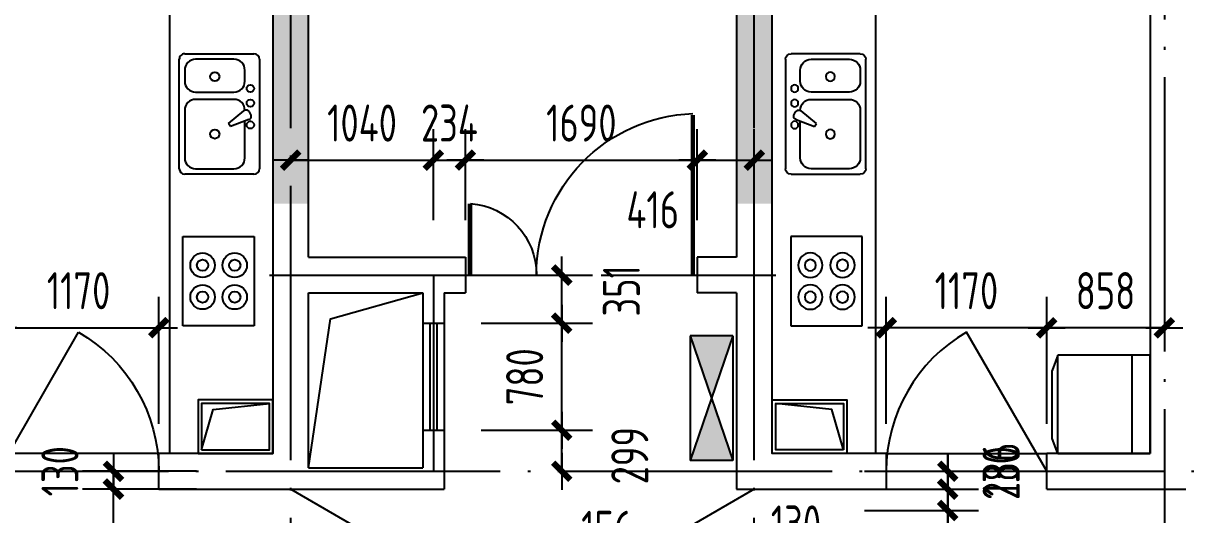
# Model space of a CAD drawing. Extents: x -726032 to 135930, y -151624 to 587044.
# Drawn here: x -427720 to -419244, y 422407 to 425989 of the extents above; entities that cross this region are included whole.
import ezdxf
from ezdxf.enums import TextEntityAlignment as Align

# ---------------------------------------------------------------- set-up
doc = ezdxf.new("R2010")
doc.units = 0
doc.header["$LTSCALE"] = 1000
doc.header["$MEASUREMENT"] = 0
doc.linetypes.add('DOTE', pattern=[2.42, 2, -0.2, 0.02, -0.2])
doc.layers.get('0').update_dxf_attribs({"linetype": 'CONTINUOUS'})
doc.layers.get('DEFPOINTS').update_dxf_attribs({"color": 1, "linetype": 'CONTINUOUS'})
for name, color, linetype in [('COLUMN', 170, 'CONTINUOUS'), ('DOTE', 8, 'DOTE'), ('GROUND', 45, 'CONTINUOUS'), ('JIAJU', 252, 'CONTINUOUS'), ('LVTRY', 6, 'CONTINUOUS'), ('PUB_DIM', 245, 'CONTINUOUS'), ('ROOF', 4, 'CONTINUOUS'), ('TOTHER', 7, 'CONTINUOUS'), ('WALL', 255, 'CONTINUOUS'), ('WINDOW', 155, 'CONTINUOUS'), ('WINDOW_TEXT', 7, 'CONTINUOUS')]:
    doc.layers.add(name, color=color, linetype=linetype)
doc.styles.add('DIM_FONT', font='isocp.shx', dxfattribs={"width": 0.8})
doc.styles.add('SIMPLEX', font='SIMPLEX.SHX')
doc.dimstyles.new('DIMA', dxfattribs={"dimtxt": 300, "dimasz": 1, "dimexe": 250, "dimexo": 300, "dimgap": 150, "dimtad": 1, "dimdec": 0, "dimzin": 0, "dimdsep": 46, "dimtxsty": 'DIM_FONT', "dimcen": 0.09, "dimse1": 1, "dimclrt": 142, "dimadec": 0, "dimazin": 0, "dimtfac": 1, "dimtdec": 0, "dimtix": 1, "dimtmove": 2, "dimatfit": 3, "dimfxl": 1, "dimtolj": 1, "dimtzin": 0, "dimarcsym": 0})
doc.dimstyles.new('DIMN', dxfattribs={"dimtxt": 300, "dimasz": 1, "dimexe": 250, "dimexo": 300, "dimgap": 150, "dimtad": 1, "dimdec": 0, "dimzin": 0, "dimdsep": 46, "dimtxsty": 'DIM_FONT', "dimcen": 0.09, "dimclrt": 142, "dimadec": 0, "dimazin": 0, "dimtfac": 1, "dimtdec": 0, "dimtix": 1, "dimtmove": 2, "dimatfit": 3, "dimfxl": 1, "dimtolj": 1, "dimtzin": 0, "dimarcsym": 0})

# ---------------------------------------------------------------- blocks, each defined once
blk = doc.blocks.new('_DIMX')
blk.add_line((-150, 0), (150, 0))
at = {"const_width": 50}
blk.add_lwpolyline([(-70, -70), (70, 70)], dxfattribs=at)
blk = doc.blocks.new('*D1723')
at = {"layer": 'DEFPOINTS', "color": 0, "transparency": 16777216}
for p in [(-421856.2, 422724), (-420979.5, 422724), (-421856.2, 422438)]:
    blk.add_point(p, dxfattribs=at)
at = {"layer": 'PUB_DIM', "color": 0, "lineweight": -2, "transparency": 16777216}
for p, q in [((-421586.2, 422724), (-420754.5, 422724)), ((-420979.5, 422438.9), (-420979.5, 422723.1))]:
    blk.add_line(p, q, dxfattribs=at)
at = {"layer": 'PUB_DIM', "color": 0, "lineweight": -2, "transparency": 16777216, "xscale": 0.9, "yscale": 0.9, "zscale": 0.9}
for p, rotation in [((-420979.5, 422724), 90), ((-420979.5, 422438), 270)]:
    blk.add_blockref('_DIMX', p, dxfattribs=dict(at, rotation=rotation))
at = {"layer": 'PUB_DIM', "color": 142, "transparency": 16777216, "insert": (-420589.5, 422724), "char_height": 270, "attachment_point": 5, "rotation": 90, "style": 'DIM_FONT'}
blk.add_mtext('\\A1;286', dxfattribs=at)
blk = doc.blocks.new('*D1724')
at = {"layer": 'DEFPOINTS', "color": 0, "transparency": 16777216}
for p in [(-421856.2, 422724), (-420979.5, 422724), (-421856.2, 422594)]:
    blk.add_point(p, dxfattribs=at)
at = {"layer": 'PUB_DIM', "color": 0, "lineweight": -2, "transparency": 16777216}
for p, q in [((-421586.2, 422724), (-420754.5, 422724)), ((-420979.5, 422724.9), (-420979.5, 422725.8)), ((-420979.5, 422594), (-420979.5, 422724)), ((-420979.5, 422593.1), (-420979.5, 422592.2))]:
    blk.add_line(p, q, dxfattribs=at)
at = {"layer": 'PUB_DIM', "color": 0, "lineweight": -2, "transparency": 16777216, "xscale": 0.9, "yscale": 0.9, "zscale": 0.9}
for p, rotation in [((-420979.5, 422724), 270), ((-420979.5, 422594), 90)]:
    blk.add_blockref('_DIMX', p, dxfattribs=dict(at, rotation=rotation))
at = {"layer": 'PUB_DIM', "color": 142, "transparency": 16777216, "insert": (-420589.5, 422724), "char_height": 270, "attachment_point": 5, "rotation": 90, "style": 'DIM_FONT'}
blk.add_mtext('\\A1;130', dxfattribs=at)
blk = doc.blocks.new('*D1727')
at = {"layer": 'DEFPOINTS', "color": 0, "transparency": 16777216}
for p in [(-421427.9, 423769.9), (-421427.9, 422800.4), (-420257.9, 422800.4)]:
    blk.add_point(p, dxfattribs=at)
at = {"layer": 'PUB_DIM', "color": 0, "lineweight": -2, "transparency": 16777216}
for p, q in [((-421427.9, 423070.4), (-421427.9, 423994.9)), ((-420258.8, 423769.9), (-421427, 423769.9))]:
    blk.add_line(p, q, dxfattribs=at)
at = {"layer": 'PUB_DIM', "color": 0, "lineweight": -2, "transparency": 16777216, "xscale": 0.9, "yscale": 0.9, "zscale": 0.9, "rotation": 180}
blk.add_blockref('_DIMX', (-421427.9, 423769.9), dxfattribs=at)
at = {"layer": 'PUB_DIM', "color": 0, "lineweight": -2, "transparency": 16777216, "xscale": 0.9, "yscale": 0.9, "zscale": 0.9}
blk.add_blockref('_DIMX', (-420257.9, 423769.9), dxfattribs=at)
at = {"layer": 'PUB_DIM', "color": 142, "transparency": 16777216, "insert": (-420842.9, 424039.9), "char_height": 270, "attachment_point": 5, "style": 'DIM_FONT'}
blk.add_mtext('\\A1;1170', dxfattribs=at)
blk = doc.blocks.new('_DBLK')
blk.add_line((-0.5, 0), (0, -0.866))
blk.add_arc((-0.5, 0), 1, 300, 0)
at = {"layer": 'WINDOW_TEXT', "style": 'SIMPLEX', "flags": 9}
blk.add_attdef('A', text='', height=1, dxfattribs=at).set_placement((0, 1.5), align=Align.MIDDLE)
blk = doc.blocks.new('*D2177')
at = {"layer": 'DEFPOINTS', "color": 0, "transparency": 16777216}
for p in [(-421856.2, 422438), (-420979.5, 422438), (-421856.2, 421138)]:
    blk.add_point(p, dxfattribs=at)
at = {"layer": 'PUB_DIM', "color": 0, "lineweight": -2, "transparency": 16777216}
for p, q in [((-421586.2, 422438), (-420754.5, 422438)), ((-420979.5, 421138.9), (-420979.5, 422437.1))]:
    blk.add_line(p, q, dxfattribs=at)
at = {"layer": 'PUB_DIM', "color": 0, "lineweight": -2, "transparency": 16777216, "xscale": 0.9, "yscale": 0.9, "zscale": 0.9}
for p, rotation in [((-420979.5, 422438), 90), ((-420979.5, 421138), 270)]:
    blk.add_blockref('_DIMX', p, dxfattribs=dict(at, rotation=rotation))
at = {"layer": 'PUB_DIM', "color": 142, "transparency": 16777216, "insert": (-421249.5, 421788), "char_height": 270, "attachment_point": 5, "rotation": 90, "style": 'DIM_FONT'}
blk.add_mtext('\\A1;1300', dxfattribs=at)
blk = doc.blocks.new('*D2178')
at = {"layer": 'DEFPOINTS', "color": 0, "transparency": 16777216}
for p in [(-421856.2, 422594), (-420979.5, 422594), (-421856.2, 421294)]:
    blk.add_point(p, dxfattribs=at)
at = {"layer": 'PUB_DIM', "color": 0, "lineweight": -2, "transparency": 16777216}
for p, q in [((-421586.2, 422594), (-420754.5, 422594)), ((-420979.5, 421294.9), (-420979.5, 422593.1))]:
    blk.add_line(p, q, dxfattribs=at)
at = {"layer": 'PUB_DIM', "color": 0, "lineweight": -2, "transparency": 16777216, "xscale": 0.9, "yscale": 0.9, "zscale": 0.9}
for p, rotation in [((-420979.5, 422594), 90), ((-420979.5, 421294), 270)]:
    blk.add_blockref('_DIMX', p, dxfattribs=dict(at, rotation=rotation))
at = {"layer": 'PUB_DIM', "color": 142, "transparency": 16777216, "insert": (-421249.5, 421944), "char_height": 270, "attachment_point": 5, "rotation": 90, "style": 'DIM_FONT'}
blk.add_mtext('\\A1;1300', dxfattribs=at)
blk = doc.blocks.new('M_E29JIV')
at = {"color": 0, "linetype": 'ByBlock'}
for p, q in [((30.7, 337.5), (419.3, 337.5)), ((0, -306.8), (0, 306.8)), ((358, 306.8), (143.2, 306.8)), ((450, 306.8), (450, -306.8)), ((81.8, 245.5), (81.8, 40)), ((419.3, -20.5), (419.3, 245.5)), ((58.9, 31.4), (162.5, 70.2)), ((162.5, 70.2), (172.8, 52.5)), ((48.4, 2), (56.6, -12.3)), ((172.8, 52.5), (87.3, -17.8)), ((143.2, -81.8), (358, -81.8)), ((358, -122.7), (143.2, -122.7)), ((81.8, -184.1), (81.8, -245.5)), ((419.3, -245.5), (419.3, -184.1)), ((143.2, -306.8), (358, -306.8)), ((419.3, -337.5), (30.7, -337.5))]:
    blk.add_line(p, q, dxfattribs=at)
for centre, radius in [((250.6, 112.5), 25.6), ((51.1, 61.4), 20.5), ((51.1, -61.4), 20.5), ((51.1, -143.2), 20.5), ((250.6, -209.7), 25.6)]:
    blk.add_circle(centre, radius, dxfattribs=at)
for centre, radius, start, end in [((30.7, 306.8), 30.7, 90, 180), ((419.3, 306.8), 30.7, 0, 90), ((143.2, 245.5), 61.4, 90, 180), ((358, 245.5), 61.4, 0, 90), ((66.1, 12.3), 20.5, 110.53768, 210), ((74.3, -2), 20.5, 210, 309.46232), ((143.2, -20.5), 61.4, 180, 270), ((358, -20.5), 61.4, 270, 0), ((143.2, -184.1), 61.4, 90, 180), ((358, -184.1), 61.4, 0, 90), ((143.2, -245.5), 61.4, 180, 270), ((358, -245.5), 61.4, 270, 0), ((30.7, -306.8), 30.7, 180, 270), ((419.3, -306.8), 30.7, 270, 0)]:
    blk.add_arc(centre, radius, start, end, dxfattribs=at)
at = {"style": 'DIM_FONT', "width": 0.8, "flags": 9}
for tag in ['XSIZE', 'YSIZE']:
    blk.add_attdef(tag, (0, 0), '', height=0.5, dxfattribs=at)
blk = doc.blocks.new('M_E21')
for p, q in [((-250.1, 0), (250.1, 0)), ((-250.1, -400.1), (-250.1, 0)), ((250.1, 0), (250.1, -400.1)), ((250.1, -400.1), (-250.1, -400.1))]:
    blk.add_line(p, q)
at = {"layer": 'TOTHER', "linetype": 'Continuous'}
for centre, radius in [((-89.3, -109.8), 68.5), ((89.3, -109.8), 68.5), ((-89.3, -109.8), 31.6), ((89.3, -109.8), 31.6), ((-89.3, -290.2), 68.5), ((-89.3, -290.2), 31.6), ((89.3, -290.2), 68.5), ((89.3, -290.2), 31.6)]:
    blk.add_circle(centre, radius, dxfattribs=at)
at = {"width": 0.8, "flags": 9}
for tag in ['XSIZE', 'YSIZE']:
    blk.add_attdef(tag, (0, 0), '', height=0.5, dxfattribs=at)
blk = doc.blocks.new('*D935')
at = {"layer": 'DEFPOINTS', "color": 0, "transparency": 16777216}
for p in [(-423208.9, 421950.4), (-423364.9, 421313.9), (-423208.9, 421313.9)]:
    blk.add_point(p, dxfattribs=at)
at = {"layer": 'PUB_DIM', "color": 0, "lineweight": -2, "transparency": 16777216}
for p, q in [((-423364.9, 421583.9), (-423364.9, 422175.4)), ((-423208.9, 421583.9), (-423208.9, 422175.4)), ((-423365.8, 421950.4), (-423366.7, 421950.4)), ((-423364.9, 421950.4), (-423208.9, 421950.4)), ((-423208, 421950.4), (-423207.1, 421950.4))]:
    blk.add_line(p, q, dxfattribs=at)
at = {"layer": 'PUB_DIM', "color": 0, "lineweight": -2, "transparency": 16777216, "xscale": 0.9, "yscale": 0.9, "zscale": 0.9}
blk.add_blockref('_DIMX', (-423364.9, 421950.4), dxfattribs=at)
at = {"layer": 'PUB_DIM', "color": 0, "lineweight": -2, "transparency": 16777216, "xscale": 0.9, "yscale": 0.9, "zscale": 0.9, "rotation": 180}
blk.add_blockref('_DIMX', (-423208.9, 421950.4), dxfattribs=at)
at = {"layer": 'PUB_DIM', "color": 142, "transparency": 16777216, "insert": (-423462.6, 422301.4), "char_height": 270, "attachment_point": 5, "style": 'DIM_FONT'}
blk.add_mtext('\\A1;156', dxfattribs=at)
blk = doc.blocks.new('*D2182')
at = {"layer": 'DEFPOINTS', "color": 0, "transparency": 16777216}
for p in [(-422805.9, 424991.3), (-424495.9, 424284), (-422805.9, 424284)]:
    blk.add_point(p, dxfattribs=at)
at = {"layer": 'PUB_DIM', "color": 0, "lineweight": -2, "transparency": 16777216}
for p, q in [((-422805.9, 424554), (-422805.9, 425216.3)), ((-424495, 424991.3), (-422806.8, 424991.3))]:
    blk.add_line(p, q, dxfattribs=at)
at = {"layer": 'PUB_DIM', "color": 0, "lineweight": -2, "transparency": 16777216, "xscale": 0.9, "yscale": 0.9, "zscale": 0.9, "rotation": 180}
blk.add_blockref('_DIMX', (-424495.9, 424991.3), dxfattribs=at)
at = {"layer": 'PUB_DIM', "color": 0, "lineweight": -2, "transparency": 16777216, "xscale": 0.9, "yscale": 0.9, "zscale": 0.9}
blk.add_blockref('_DIMX', (-422805.9, 424991.3), dxfattribs=at)
at = {"layer": 'PUB_DIM', "color": 142, "transparency": 16777216, "insert": (-423650.9, 425261.3), "char_height": 270, "attachment_point": 5, "style": 'DIM_FONT'}
blk.add_mtext('\\A1;1690', dxfattribs=at)
blk = doc.blocks.new('*D2183')
at = {"layer": 'DEFPOINTS', "color": 0, "transparency": 16777216}
for p in [(-424651.9, 424153.9), (-423794.1, 424153.9), (-424651.9, 423802.9)]:
    blk.add_point(p, dxfattribs=at)
at = {"layer": 'PUB_DIM', "color": 0, "lineweight": -2, "transparency": 16777216}
for p, q in [((-424381.9, 424153.9), (-423569.1, 424153.9)), ((-423794.1, 423803.8), (-423794.1, 424153))]:
    blk.add_line(p, q, dxfattribs=at)
at = {"layer": 'PUB_DIM', "color": 0, "lineweight": -2, "transparency": 16777216, "xscale": 0.9, "yscale": 0.9, "zscale": 0.9}
for p, rotation in [((-423794.1, 424153.9), 90), ((-423794.1, 423802.9), 270)]:
    blk.add_blockref('_DIMX', p, dxfattribs=dict(at, rotation=rotation))
at = {"layer": 'PUB_DIM', "color": 142, "transparency": 16777216, "insert": (-423358.6, 424039), "char_height": 270, "attachment_point": 5, "rotation": 90, "style": 'DIM_FONT'}
blk.add_mtext('\\A1;351', dxfattribs=at)
blk = doc.blocks.new('M_A17ORW')
at = {"const_width": 0.02}
for points in [[(-0.481, -0.0014), (-0.481, -0.3084)], [(0.481, 0.0014), (0.481, -0.6906)]]:
    blk.add_lwpolyline(points, dxfattribs=at)
for centre, radius, start, end in [((-0.5008, -0.0026), 0.3067, 274.2492, 0.2101), ((0.5046, 0.0019), 0.6987, 180.2762, 268.0603)]:
    blk.add_arc(centre, radius, start, end)
blk = doc.blocks.new('*D2184')
at = {"layer": 'DEFPOINTS', "color": 0, "transparency": 16777216}
for p in [(-424651.9, 423022.9), (-423794.1, 423022.9), (-424651.9, 422723.9)]:
    blk.add_point(p, dxfattribs=at)
at = {"layer": 'PUB_DIM', "color": 0, "lineweight": -2, "transparency": 16777216}
for p, q in [((-424381.9, 423022.9), (-423569.1, 423022.9)), ((-423794.1, 422724.8), (-423794.1, 423022))]:
    blk.add_line(p, q, dxfattribs=at)
at = {"layer": 'PUB_DIM', "color": 0, "lineweight": -2, "transparency": 16777216, "xscale": 0.9, "yscale": 0.9, "zscale": 0.9}
for p, rotation in [((-423794.1, 423022.9), 90), ((-423794.1, 422723.9), 270)]:
    blk.add_blockref('_DIMX', p, dxfattribs=dict(at, rotation=rotation))
at = {"layer": 'PUB_DIM', "color": 142, "transparency": 16777216, "insert": (-423297.7, 422837.9), "char_height": 270, "attachment_point": 5, "rotation": 90, "style": 'DIM_FONT'}
blk.add_mtext('\\A1;299', dxfattribs=at)
blk = doc.blocks.new('*D940')
at = {"layer": 'DEFPOINTS', "color": 0, "transparency": 16777216}
for p in [(-424495.9, 424991.3), (-424729.9, 424284), (-424495.9, 424284)]:
    blk.add_point(p, dxfattribs=at)
at = {"layer": 'PUB_DIM', "color": 0, "lineweight": -2, "transparency": 16777216}
for p, q in [((-424729.9, 424554), (-424729.9, 425216.3)), ((-424495.9, 424554), (-424495.9, 425216.3)), ((-424730.8, 424991.3), (-424731.7, 424991.3)), ((-424729.9, 424991.3), (-424495.9, 424991.3)), ((-424495, 424991.3), (-424494.1, 424991.3))]:
    blk.add_line(p, q, dxfattribs=at)
at = {"layer": 'PUB_DIM', "color": 0, "lineweight": -2, "transparency": 16777216, "xscale": 0.9, "yscale": 0.9, "zscale": 0.9}
blk.add_blockref('_DIMX', (-424729.9, 424991.3), dxfattribs=at)
at = {"layer": 'PUB_DIM', "color": 0, "lineweight": -2, "transparency": 16777216, "xscale": 0.9, "yscale": 0.9, "zscale": 0.9, "rotation": 180}
blk.add_blockref('_DIMX', (-424495.9, 424991.3), dxfattribs=at)
at = {"layer": 'PUB_DIM', "color": 142, "transparency": 16777216, "insert": (-424612.9, 425261.3), "char_height": 270, "attachment_point": 5, "style": 'DIM_FONT'}
blk.add_mtext('\\A1;234', dxfattribs=at)
blk = doc.blocks.new('*D2185')
at = {"layer": 'DEFPOINTS', "color": 0, "transparency": 16777216}
for p in [(-424729.9, 424991.3), (-425769.9, 424284), (-424729.9, 424284)]:
    blk.add_point(p, dxfattribs=at)
at = {"layer": 'PUB_DIM', "color": 0, "lineweight": -2, "transparency": 16777216}
for p, q in [((-424729.9, 424554), (-424729.9, 425216.3)), ((-425769, 424991.3), (-424730.8, 424991.3))]:
    blk.add_line(p, q, dxfattribs=at)
at = {"layer": 'PUB_DIM', "color": 0, "lineweight": -2, "transparency": 16777216, "xscale": 0.9, "yscale": 0.9, "zscale": 0.9, "rotation": 180}
blk.add_blockref('_DIMX', (-425769.9, 424991.3), dxfattribs=at)
at = {"layer": 'PUB_DIM', "color": 0, "lineweight": -2, "transparency": 16777216, "xscale": 0.9, "yscale": 0.9, "zscale": 0.9}
blk.add_blockref('_DIMX', (-424729.9, 424991.3), dxfattribs=at)
at = {"layer": 'PUB_DIM', "color": 142, "transparency": 16777216, "insert": (-425249.9, 425261.3), "char_height": 270, "attachment_point": 5, "style": 'DIM_FONT'}
blk.add_mtext('\\A1;1040', dxfattribs=at)
blk = doc.blocks.new('*D2186')
at = {"layer": 'DEFPOINTS', "color": 0, "transparency": 16777216}
for p in [(-424651.9, 423802.9), (-423794.1, 423802.9), (-424651.9, 423022.9)]:
    blk.add_point(p, dxfattribs=at)
at = {"layer": 'PUB_DIM', "color": 0, "lineweight": -2, "transparency": 16777216}
for p, q in [((-424381.9, 423802.9), (-423569.1, 423802.9)), ((-423794.1, 423023.8), (-423794.1, 423802))]:
    blk.add_line(p, q, dxfattribs=at)
at = {"layer": 'PUB_DIM', "color": 0, "lineweight": -2, "transparency": 16777216, "xscale": 0.9, "yscale": 0.9, "zscale": 0.9}
for p, rotation in [((-423794.1, 423802.9), 90), ((-423794.1, 423022.9), 270)]:
    blk.add_blockref('_DIMX', p, dxfattribs=dict(at, rotation=rotation))
at = {"layer": 'PUB_DIM', "color": 142, "transparency": 16777216, "insert": (-424064.1, 423412.9), "char_height": 270, "attachment_point": 5, "rotation": 90, "style": 'DIM_FONT'}
blk.add_mtext('\\A1;780', dxfattribs=at)
blk = doc.blocks.new('51103111123616')
for p, q in [((-300, 60), (300, 60)), ((-300, 19.8), (300, 19.8)), ((-300, -19.8), (300, -19.8)), ((-300, -60), (300, -60))]:
    blk.add_line(p, q)
at = {"style": 'SIMPLEX', "flags": 9}
blk.add_attdef('A', text='', height=1, dxfattribs=at).set_placement((0, 0), align=Align.MIDDLE)
blk = doc.blocks.new('A$C5371541F')
at = {"layer": 'JIAJU'}
h = blk.add_hatch(color=256, dxfattribs=at)
h.paths.add_polyline_path([(0, 700), (120, 350), (240, 700)])
h.paths.add_polyline_path([(0, 0), (240, 0), (120, 350)])
for p, q in [((0, 700), (0, 0)), ((240, 700), (0, 0)), ((240, 700), (0, 700)), ((0, 700), (240, 0)), ((240, 700), (240, 0)), ((240, 0), (0, 0))]:
    blk.add_line(p, q, dxfattribs=at)
blk = doc.blocks.new('*D2187')
at = {"layer": 'DEFPOINTS', "color": 0, "transparency": 16777216}
for p in [(-427062.6, 422594), (-426186, 422594), (-426186, 421294)]:
    blk.add_point(p, dxfattribs=at)
at = {"layer": 'PUB_DIM', "color": 0, "lineweight": -2, "transparency": 16777216}
for p, q in [((-426456, 422594), (-427287.6, 422594)), ((-427062.6, 421294.9), (-427062.6, 422593.1))]:
    blk.add_line(p, q, dxfattribs=at)
at = {"layer": 'PUB_DIM', "color": 0, "lineweight": -2, "transparency": 16777216, "xscale": 0.9, "yscale": 0.9, "zscale": 0.9}
for p, rotation in [((-427062.6, 422594), 90), ((-427062.6, 421294), 270)]:
    blk.add_blockref('_DIMX', p, dxfattribs=dict(at, rotation=rotation))
at = {"layer": 'PUB_DIM', "color": 142, "transparency": 16777216, "insert": (-427332.6, 421944), "char_height": 270, "attachment_point": 5, "rotation": 90, "style": 'DIM_FONT'}
blk.add_mtext('\\A1;1300', dxfattribs=at)
blk = doc.blocks.new('*D2188')
at = {"layer": 'DEFPOINTS', "color": 0, "transparency": 16777216}
for p in [(-427062.6, 422724), (-426186, 422724), (-426186, 422594)]:
    blk.add_point(p, dxfattribs=at)
at = {"layer": 'PUB_DIM', "color": 0, "lineweight": -2, "transparency": 16777216}
for p, q in [((-426456, 422724), (-427287.6, 422724)), ((-427062.6, 422724.9), (-427062.6, 422725.8)), ((-427062.6, 422594), (-427062.6, 422724)), ((-427062.6, 422593.1), (-427062.6, 422592.2))]:
    blk.add_line(p, q, dxfattribs=at)
at = {"layer": 'PUB_DIM', "color": 0, "lineweight": -2, "transparency": 16777216, "xscale": 0.9, "yscale": 0.9, "zscale": 0.9}
for p, rotation in [((-427062.6, 422724), 270), ((-427062.6, 422594), 90)]:
    blk.add_blockref('_DIMX', p, dxfattribs=dict(at, rotation=rotation))
at = {"layer": 'PUB_DIM', "color": 142, "transparency": 16777216, "insert": (-427452.7, 422724), "char_height": 270, "attachment_point": 5, "rotation": 90, "style": 'DIM_FONT'}
blk.add_mtext('\\A1;130', dxfattribs=at)
blk = doc.blocks.new('*D2195')
at = {"layer": 'DEFPOINTS', "color": 0, "transparency": 16777216}
for p in [(-426731.8, 423769.9), (-427901.8, 422800.4), (-426731.8, 422800.4)]:
    blk.add_point(p, dxfattribs=at)
at = {"layer": 'PUB_DIM', "color": 0, "lineweight": -2, "transparency": 16777216}
for p, q in [((-426731.8, 423070.4), (-426731.8, 423994.9)), ((-427900.9, 423769.9), (-426732.7, 423769.9))]:
    blk.add_line(p, q, dxfattribs=at)
at = {"layer": 'PUB_DIM', "color": 0, "lineweight": -2, "transparency": 16777216, "xscale": 0.9, "yscale": 0.9, "zscale": 0.9, "rotation": 180}
blk.add_blockref('_DIMX', (-427901.8, 423769.9), dxfattribs=at)
at = {"layer": 'PUB_DIM', "color": 0, "lineweight": -2, "transparency": 16777216, "xscale": 0.9, "yscale": 0.9, "zscale": 0.9}
blk.add_blockref('_DIMX', (-426731.8, 423769.9), dxfattribs=at)
at = {"layer": 'PUB_DIM', "color": 142, "transparency": 16777216, "insert": (-427316.8, 424039.9), "char_height": 270, "attachment_point": 5, "style": 'DIM_FONT'}
blk.add_mtext('\\A1;1170', dxfattribs=at)
blk = doc.blocks.new('*D2205')
at = {"layer": 'DEFPOINTS', "color": 0, "transparency": 16777216}
for p in [(-422389.9, 421950.4), (-422519.9, 421313.9), (-422389.9, 421313.9)]:
    blk.add_point(p, dxfattribs=at)
at = {"layer": 'PUB_DIM', "color": 0, "lineweight": -2, "transparency": 16777216}
for p, q in [((-422389.9, 421583.9), (-422389.9, 422175.4)), ((-422520.8, 421950.4), (-422521.7, 421950.4)), ((-422519.9, 421950.4), (-422389.9, 421950.4)), ((-422389, 421950.4), (-422388.1, 421950.4))]:
    blk.add_line(p, q, dxfattribs=at)
at = {"layer": 'PUB_DIM', "color": 0, "lineweight": -2, "transparency": 16777216, "xscale": 0.9, "yscale": 0.9, "zscale": 0.9}
blk.add_blockref('_DIMX', (-422519.9, 421950.4), dxfattribs=at)
at = {"layer": 'PUB_DIM', "color": 0, "lineweight": -2, "transparency": 16777216, "xscale": 0.9, "yscale": 0.9, "zscale": 0.9, "rotation": 180}
blk.add_blockref('_DIMX', (-422389.9, 421950.4), dxfattribs=at)
at = {"layer": 'PUB_DIM', "color": 142, "transparency": 16777216, "insert": (-422086.1, 422340.4), "char_height": 270, "attachment_point": 5, "style": 'DIM_FONT'}
blk.add_mtext('\\A1;130', dxfattribs=at)
blk = doc.blocks.new('*D2206')
at = {"layer": 'DEFPOINTS', "color": 0, "transparency": 16777216}
for p in [(-422389.9, 424991.3), (-422805.9, 424284), (-422389.9, 424284)]:
    blk.add_point(p, dxfattribs=at)
at = {"layer": 'PUB_DIM', "color": 0, "lineweight": -2, "transparency": 16777216}
for p, q in [((-422389.9, 424554), (-422389.9, 425216.3)), ((-422805, 424991.3), (-422390.8, 424991.3))]:
    blk.add_line(p, q, dxfattribs=at)
at = {"layer": 'PUB_DIM', "color": 0, "lineweight": -2, "transparency": 16777216, "xscale": 0.9, "yscale": 0.9, "zscale": 0.9, "rotation": 180}
blk.add_blockref('_DIMX', (-422805.9, 424991.3), dxfattribs=at)
at = {"layer": 'PUB_DIM', "color": 0, "lineweight": -2, "transparency": 16777216, "xscale": 0.9, "yscale": 0.9, "zscale": 0.9}
blk.add_blockref('_DIMX', (-422389.9, 424991.3), dxfattribs=at)
at = {"layer": 'PUB_DIM', "color": 142, "transparency": 16777216, "insert": (-423130.4, 424629.2), "char_height": 270, "attachment_point": 5, "style": 'DIM_FONT'}
blk.add_mtext('\\A1;416', dxfattribs=at)
blk = doc.blocks.new('A$C593B1C2D')
at = {"layer": 'JIAJU'}
for p, q in [((0, 550), (0, 32.5)), ((550, 550), (0, 550)), ((550, 32.5), (550, 550)), ((550, 450), (0, 450)), ((0, 32.5), (84.2, 0)), ((550, 32.5), (0, 32.5)), ((465.8, 0), (84.2, 0)), ((550, 32.5), (465.8, 0))]:
    blk.add_line(p, q, dxfattribs=at)
blk = doc.blocks.new('A$C52343C9C')
at = {"layer": 'JIAJU', "rotation": 2.050917305024764e-05}
blk.add_blockref('A$C593B1C2D', (0, 0), dxfattribs=at)
blk = doc.blocks.new('A$C47CE1419')
at = {"layer": 'JIAJU', "xscale": -1, "rotation": 90}
blk.add_blockref('A$C52343C9C', (550, 550), dxfattribs=at)
blk = doc.blocks.new('*D2645')
at = {"layer": 'DEFPOINTS', "color": 0, "transparency": 16777216}
for p in [(-420257.9, 423769.9), (-420257.9, 422800.4), (-419399.9, 422800.4)]:
    blk.add_point(p, dxfattribs=at)
at = {"layer": 'PUB_DIM', "color": 0, "lineweight": -2, "transparency": 16777216}
for p, q in [((-420257.9, 423070.4), (-420257.9, 423994.9)), ((-419400.8, 423769.9), (-420257, 423769.9))]:
    blk.add_line(p, q, dxfattribs=at)
at = {"layer": 'PUB_DIM', "color": 0, "lineweight": -2, "transparency": 16777216, "xscale": 0.9, "yscale": 0.9, "zscale": 0.9, "rotation": 180}
blk.add_blockref('_DIMX', (-420257.9, 423769.9), dxfattribs=at)
at = {"layer": 'PUB_DIM', "color": 0, "lineweight": -2, "transparency": 16777216, "xscale": 0.9, "yscale": 0.9, "zscale": 0.9}
blk.add_blockref('_DIMX', (-419399.9, 423769.9), dxfattribs=at)
at = {"layer": 'PUB_DIM', "color": 142, "transparency": 16777216, "insert": (-419828.9, 424039.9), "char_height": 270, "attachment_point": 5, "style": 'DIM_FONT'}
blk.add_mtext('\\A1;858', dxfattribs=at)

msp = doc.modelspace()

# ---------------------------------------------------------------- linework, layer by layer
at = {"layer": 'COLUMN'}
for points in [[(-425899.9, 426078), (-425899.9, 424674), (-425639.9, 426390), (-425639.9, 424674)], [(-422519.9, 426390), (-422519.9, 424674), (-422259.9, 426078), (-422259.9, 424674)]]:
    msp.add_solid(points, dxfattribs=at)
at = {"layer": 'DOTE'}
for p, q in [((-425769.9, 420384), (-425769.9, 432855.9)), ((-422389.9, 420384), (-422389.9, 432855.9)), ((-419399.9, 432855.9), (-419399.9, 405011.9)), ((-425925.9, 424154), (-422233.9, 424154)), ((-424729.9, 424154), (-424729.9, 422724)), ((-481902.2, 422724), (-412270.4, 422724))]:
    msp.add_line(p, q, dxfattribs=at)
at = {"layer": 'GROUND'}
for p, q in [((-426731.9, 422854), (-427901.9, 422854)), ((-421427.9, 422854), (-420257.9, 422854))]:
    msp.add_line(p, q, dxfattribs=at)
at = {"layer": 'LVTRY'}
for p, q in [((-426653.9, 426078), (-426653.9, 422854)), ((-421505.9, 426078), (-421505.9, 422854))]:
    msp.add_line(p, q, dxfattribs=at)
for points in [[(-426445.9, 422854), (-425899.9, 422854), (-425899.9, 423244), (-426445.9, 423244)], [(-421713.9, 422854), (-422259.9, 422854), (-422259.9, 423244), (-421713.9, 423244)], [(-426419.9, 422880), (-425925.9, 422880), (-425925.9, 423218), (-426419.9, 423218)], [(-421739.9, 422880), (-422233.9, 422880), (-422233.9, 423218), (-421739.9, 423218)]]:
    msp.add_lwpolyline(points, close=True, dxfattribs=at)
for points in [[(-426419.9, 422880), (-426335.3, 423174.5), (-425925.9, 423218)], [(-421739.9, 422880), (-421824.5, 423174.5), (-422233.9, 423218)]]:
    msp.add_lwpolyline(points, dxfattribs=at)
at = {"layer": 'ROOF'}
msp.add_lwpolyline([(-425639.9, 422750), (-425480.4, 423835.4), (-424807.9, 424024)], dxfattribs=at)
at = {"layer": 'WALL'}
for p, q in [((-425639.9, 424284), (-425639.9, 430940)), ((-422519.9, 430940), (-422519.9, 424284)), ((-425899.9, 426078), (-425899.9, 422854)), ((-422259.9, 422854), (-422259.9, 426078)), ((-419503.9, 426078), (-419503.9, 422854)), ((-425639.9, 424284), (-424495.9, 424284)), ((-424495.9, 424284), (-424495.9, 424024)), ((-422805.9, 424284), (-422805.9, 424024)), ((-422519.9, 424284), (-422805.9, 424284)), ((-425639.9, 424024), (-424807.9, 424024)), ((-425639.9, 422750), (-425639.9, 424024)), ((-424807.9, 424024), (-424807.9, 423803)), ((-424651.9, 424024), (-424651.9, 423803)), ((-424651.9, 424024), (-424495.9, 424024)), ((-422519.9, 424024), (-422805.9, 424024)), ((-422519.9, 424024), (-422519.9, 422594)), ((-424807.9, 423803), (-424651.9, 423803)), ((-424807.9, 423023), (-424651.9, 423023)), ((-424807.9, 423023), (-424807.9, 422750)), ((-424651.9, 423023), (-424651.9, 422594)), ((-426731.9, 422594), (-426731.9, 422854)), ((-425899.9, 422854), (-426731.9, 422854)), ((-421427.9, 422854), (-422259.9, 422854)), ((-421427.9, 422854), (-421427.9, 422594)), ((-419503.9, 422854), (-420257.9, 422854)), ((-420257.9, 422594), (-420257.9, 422854)), ((-425639.9, 422750), (-424807.9, 422750)), ((-426731.9, 422594), (-424651.9, 422594)), ((-422519.9, 422594), (-421427.9, 422594)), ((-420257.9, 422594), (-419243.9, 422594))]:
    msp.add_line(p, q, dxfattribs=at)

# ---------------------------------------------------------------- block references
at = {"layer": 'JIAJU', "xscale": 1.299999999999272, "yscale": 1.299999999999272, "zscale": 1.299999999999272}
msp.add_blockref('A$C5371541F', (-422857.9, 422802), dxfattribs=at)
at = {"layer": 'LVTRY'}
for name, p, xscale, yscale, zscale, rotation in [('M_E29JIV', (-425997.9, 425327.2), 1.299999999999272, 1.299999999999272, 1.299999999999272, 180), ('M_E29JIV', (-422161.9, 425327.2), -1.299999999999272, 1.30000000000291, 1.3, 180), ('M_E21', (-426035.7, 424109.5), 1.30000000000291, 1.30000000000291, 1.30000000000291, 270), ('M_E21', (-422124, 424109.5), -1.30000000000291, 1.30000000000291, 1.3, 90)]:
    msp.add_blockref(name, p, dxfattribs=dict(at, xscale=xscale, yscale=yscale, zscale=zscale, rotation=rotation))
at = {"layer": 'LVTRY', "xscale": -1.299999999999272, "yscale": 1.30000000000291, "zscale": 1.3}
msp.add_blockref('A$C47CE1419', (-419503.9, 422854), dxfattribs=at)
at = {"layer": 'WINDOW', "xscale": 1690, "yscale": -1690, "zscale": 1690}
msp.add_blockref('M_A17ORW', (-423650.9, 424154), dxfattribs=at)
at = {"layer": 'WINDOW'}
for name, p, xscale, yscale, zscale, rotation in [('51103111123616', (-424729.9, 423413), 1.30000000000291, 1.30000000000291, 1.30000000000291, 270), ('_DBLK', (-427316.9, 422724), -1170, 1170, 1170, 180), ('_DBLK', (-420842.9, 422724), 1170, 1170, 1170, 180), ('_DBLK', (-425769.9, 421944), 1300, -1300, 1300, 270), ('_DBLK', (-422389.9, 421944), -1300, -1300, 1300, 90)]:
    msp.add_blockref(name, p, dxfattribs=dict(at, xscale=xscale, yscale=yscale, zscale=zscale, rotation=rotation))

# ---------------------------------------------------------------- dimensions: what is measured, and where the dimension line sits
at = {"layer": 'PUB_DIM'}
for p1, p2, distance, dimstyle, picture, middle in [((-425769.9, 424284), (-424729.9, 424284), 707.3, 'DIMA', '*D2185', (-425249.9, 425261.3)), ((-424729.9, 424284), (-424495.9, 424284), 707.3, 'DIMN', '*D940', (-424612.9, 425261.3)), ((-424495.9, 424284), (-422805.9, 424284), 707.3, 'DIMA', '*D2182', (-423650.9, 425261.3)), ((-427901.8, 422800.4), (-426731.8, 422800.4), 969.4, 'DIMA', '*D2195', (-427316.8, 424039.9)), ((-420257.9, 422800.4), (-421427.9, 422800.4), -969.4, 'DIMA', '*D1727', (-420842.9, 424039.9)), ((-419399.9, 422800.4), (-420257.9, 422800.4), -969.4, 'DIMA', '*D2645', (-419828.9, 424039.9)), ((-424651.9, 423022.9), (-424651.9, 423802.9), -857.8, 'DIMA', '*D2186', (-424064.1, 423412.9)), ((-426186, 421294), (-426186, 422594), 876.7, 'DIMA', '*D2187', (-427332.6, 421944)), ((-421856.2, 421294), (-421856.2, 422594), -876.7, 'DIMA', '*D2178', (-421249.5, 421944)), ((-421856.2, 421138), (-421856.2, 422438), -876.7, 'DIMA', '*D2177', (-421249.5, 421788))]:
    dim = msp.add_aligned_dim(p1=p1, p2=p2, distance=distance, dimstyle=dimstyle, override={"dimscale": 0.9, "dimblk1": '_DIMX', "dimblk2": '_DIMX', "dimsah": 1}, dxfattribs=at)
    dim.commit()
    dim.dimension.update_dxf_attribs({"geometry": picture, "text_midpoint": middle})
for base, p1, p2, angle, dimstyle, picture, middle in [((-422389.9, 424991.3), (-422805.9, 424284), (-422389.9, 424284), 0, 'DIMA', '*D2206', (-423130.4, 424629.2)), ((-423794.1, 424153.9), (-424651.9, 423802.9), (-424651.9, 424153.9), 90, 'DIMA', '*D2183', (-423358.6, 424039)), ((-423794.1, 423022.9), (-424651.9, 422723.9), (-424651.9, 423022.9), 90, 'DIMA', '*D2184', (-423297.7, 422837.9)), ((-427062.6, 422724), (-426186, 422594), (-426186, 422724), 90, 'DIMA', '*D2188', (-427452.7, 422724)), ((-420979.5, 422724), (-421856.2, 422438), (-421856.2, 422724), 90, 'DIMA', '*D1723', (-420589.5, 422724)), ((-420979.5, 422724), (-421856.2, 422594), (-421856.2, 422724), 90, 'DIMA', '*D1724', (-420589.5, 422724)), ((-423208.9, 421950.4), (-423364.9, 421313.9), (-423208.9, 421313.9), 0, 'DIMN', '*D935', (-423462.6, 422301.4)), ((-422389.9, 421950.4), (-422519.9, 421313.9), (-422389.9, 421313.9), 0, 'DIMA', '*D2205', (-422086.1, 422340.4))]:
    dim = msp.add_linear_dim(base=base, p1=p1, p2=p2, angle=angle, dimstyle=dimstyle, override={"dimscale": 0.9, "dimblk1": '_DIMX', "dimblk2": '_DIMX', "dimsah": 1}, dxfattribs=at)
    dim.commit()
    dim.dimension.update_dxf_attribs({"geometry": picture, "text_midpoint": middle, "dimtype": 161})

doc.saveas('drawing.dxf')
